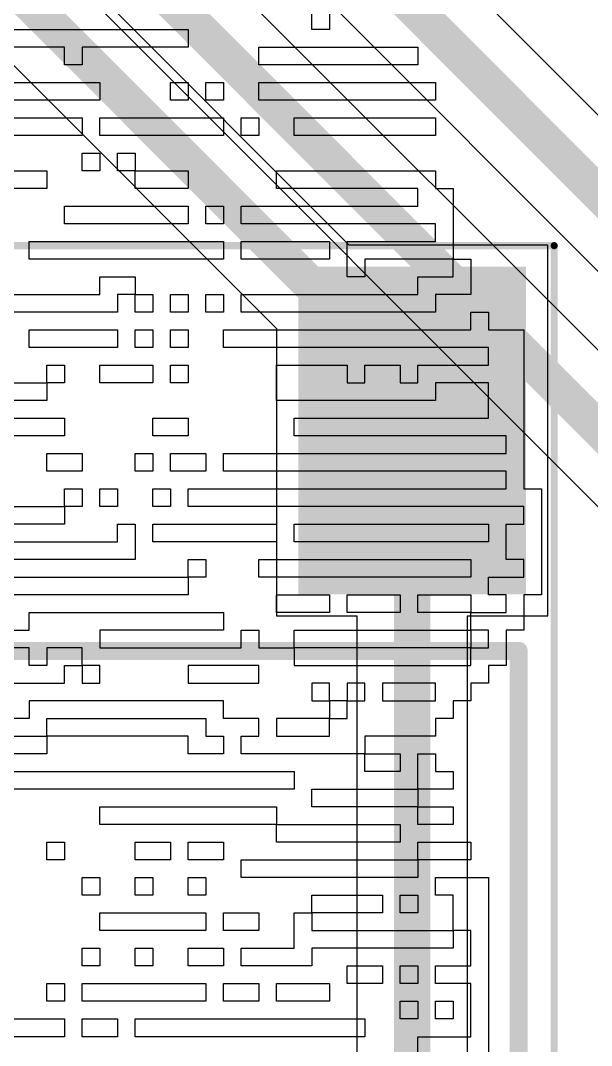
# Model space of a CAD drawing. Header units: inches. Extents: x 0.02 to 6.01, y 0.01 to 5.6.
# Drawn here: x 4.1551 to 4.3133, y 2.9088 to 3.1927 of the extents above; entities that cross this region are included whole.
import ezdxf

# ---------------------------------------------------------------- set-up
doc = ezdxf.new("R2010")
doc.units = ezdxf.units.IN
doc.header["$MEASUREMENT"] = 0
for name, color, linetype in [('Bottom Layer', 5, 'Continuous'), ('Bottom Overlay', 54, 'Continuous'), ('Mechanical 13', 56, 'Continuous'), ('Mechanical 15', 56, 'Continuous'), ('Top Layer', 1, 'Continuous'), ('Top Overlay', 2, 'Continuous'), ('Top Paste', 8, 'Continuous'), ('Top Solder', 216, 'Continuous')]:
    doc.layers.add(name, color=color, linetype=linetype)

# ---------------------------------------------------------------- blocks, each defined once
blk = doc.blocks.new('SW_TL3301AF160QG_23')
at = {"layer": 'Top Layer'}
blk.add_hatch(color=1, dxfattribs=at).paths.add_polyline_path([(0.1378, -0.06102), (0.22047, -0.06102), (0.22047, -0.11614), (0.1378, -0.11614)])
at = {"layer": 'Top Paste'}
blk.add_hatch(color=8, dxfattribs=at).paths.add_polyline_path([(0.1378, -0.06102), (0.22047, -0.06102), (0.22047, -0.11614), (0.1378, -0.11614)])
at = {"layer": 'Top Solder'}
blk.add_hatch(color=216, dxfattribs=at).paths.add_polyline_path([(0.1338, -0.05702), (0.22447, -0.05702), (0.22447, -0.12014), (0.1338, -0.12014)])
at = {"layer": 'Mechanical 13'}
for points in [[(0.11811, 0.11811, 0.005, 0.005, 0), (0.11811, -0.11811, 0.005, 0.005, 0)], [(-0.11811, -0.11811, 0.005, 0.005, 0), (0.11811, -0.11811, 0.005, 0.005, 0)]]:
    blk.add_lwpolyline(points, format="xyseb", dxfattribs=at)
blk.add_lwpolyline([(0.11686, -0.11811, 0.0025, 0.0025, 1), (0.11936, -0.11811, 0.0025, 0.0025, 1)], format="xyseb", close=True, dxfattribs=at)
blk.add_lwpolyline([(0.11686, -0.11811, 0.0025, 0.0025, 1), (0.11936, -0.11811, 0.0025, 0.0025, 1)], format="xyseb", close=True, dxfattribs=at)
at = {"layer": 'Mechanical 15'}
for points in [[(0.23031, 0.12795, 0.00197, 0.00197, 0), (0.23031, -0.12795, 0.00197, 0.00197, 0)], [(-0.23031, -0.12795, 0.00197, 0.00197, 0), (0.23031, -0.12795, 0.00197, 0.00197, 0)]]:
    blk.add_lwpolyline(points, format="xyseb", dxfattribs=at)
blk.add_lwpolyline([(0.22982, -0.12795, 0.000984, 0.000984, 1), (0.23081, -0.12795, 0.000984, 0.000984, 1)], format="xyseb", close=True, dxfattribs=at)
blk.add_lwpolyline([(0.22982, -0.12795, 0.000984, 0.000984, 1), (0.23081, -0.12795, 0.000984, 0.000984, 1)], format="xyseb", close=True, dxfattribs=at)
at = {"layer": 'Top Overlay'}
for points in [[(0.11811, 0.11811, 0.005, 0.005, 0), (0.11811, -0.11811, 0.005, 0.005, 0)], [(-0.11811, -0.11811, 0.005, 0.005, 0), (0.11811, -0.11811, 0.005, 0.005, 0)]]:
    blk.add_lwpolyline(points, format="xyseb", dxfattribs=at)
blk.add_lwpolyline([(0.11686, -0.11811, 0.0025, 0.0025, 1), (0.11936, -0.11811, 0.0025, 0.0025, 1)], format="xyseb", close=True, dxfattribs=at)
blk.add_lwpolyline([(0.11686, -0.11811, 0.0025, 0.0025, 1), (0.11936, -0.11811, 0.0025, 0.0025, 1)], format="xyseb", close=True, dxfattribs=at)

msp = doc.modelspace()

# ---------------------------------------------------------------- linework, layer by layer
at = {"layer": 'Bottom Layer'}
for p, q in [((4.91081, 2.50562), (3.77217, 3.64427)), ((5.01081, 2.47081), (3.87217, 3.60946)), ((3.84606, 3.59231), (4.98471, 2.45367)), ((4.00099, 3.37218), (4.88471, 2.48847))]:
    msp.add_line(p, q, dxfattribs=at)
for points in [[(4.54993, 5.5954, 0.01, 0.01, -0.760418), (3.00371, 0.01993, 0.01, 0.01, 0)], [(3.75687, 3.63793, 0.01, 0.01, 0), (4.9, 2.49481, 0.01, 0.01, 0)], [(3.85687, 3.60313, 0.01, 0.01, 0), (5, 2.46, 0.01, 0.01, 0)]]:
    msp.add_lwpolyline(points, format="xyseb", dxfattribs=at)
at = {"layer": 'Bottom Overlay'}
for p, q in [((4.24069, 3.2), (4.24069, 3.19021)), ((4.2358, 3.19021), (4.2358, 3.19511)), ((4.09879, 3.19021), (4.1624, 3.19021)), ((4.1624, 3.19021), (4.16729, 3.19021)), ((4.16729, 3.19021), (4.20155, 3.19021)), ((4.20155, 3.19021), (4.20155, 3.18532)), ((4.24069, 3.19021), (4.2358, 3.19021)), ((4.16729, 3.18532), (4.09879, 3.18532)), ((4.16729, 3.18043), (4.16729, 3.18532)), ((4.20155, 3.18532), (4.17219, 3.18532)), ((4.17219, 3.18532), (4.17219, 3.18043)), ((4.22112, 3.18043), (4.22112, 3.18532)), ((4.22112, 3.18532), (4.26516, 3.18532)), ((4.26516, 3.18532), (4.26516, 3.18043)), ((4.17219, 3.18043), (4.16729, 3.18043)), ((4.24559, 3.18043), (4.22112, 3.18043)), ((4.25048, 3.18043), (4.24559, 3.18043)), ((4.26516, 3.18043), (4.25048, 3.18043)), ((4.11347, 3.17553), (4.17708, 3.17553)), ((4.17708, 3.17553), (4.17708, 3.17064)), ((4.19665, 3.17064), (4.19665, 3.17553)), ((4.19665, 3.17553), (4.20155, 3.17553)), ((4.20155, 3.17553), (4.20155, 3.17064)), ((4.20644, 3.17064), (4.20644, 3.17553)), ((4.20644, 3.17553), (4.21133, 3.17553)), ((4.21133, 3.17553), (4.21133, 3.17064)), ((4.22112, 3.17064), (4.22112, 3.17553)), ((4.22112, 3.17553), (4.22601, 3.17553)), ((4.22601, 3.17553), (4.23091, 3.17553)), ((4.23091, 3.17553), (4.27005, 3.17553)), ((4.27005, 3.17553), (4.27005, 3.17064)), ((4.17708, 3.17064), (4.15261, 3.17064)), ((4.20155, 3.17064), (4.19665, 3.17064)), ((4.21133, 3.17064), (4.20644, 3.17064)), ((4.27005, 3.17064), (4.22112, 3.17064)), ((4.08411, 3.16575), (4.17219, 3.16575)), ((4.17219, 3.16575), (4.17219, 3.16085)), ((4.17708, 3.16085), (4.17708, 3.16575)), ((4.17708, 3.16575), (4.21133, 3.16575)), ((4.21133, 3.16575), (4.21133, 3.16085)), ((4.21623, 3.16085), (4.21623, 3.16575)), ((4.21623, 3.16575), (4.22112, 3.16575)), ((4.22112, 3.16575), (4.22112, 3.16085)), ((4.23091, 3.16085), (4.23091, 3.16575)), ((4.23091, 3.16575), (4.27005, 3.16575)), ((4.27005, 3.16575), (4.27005, 3.16085)), ((4.17219, 3.16085), (4.11836, 3.16085)), ((4.20644, 3.16085), (4.17708, 3.16085)), ((4.21133, 3.16085), (4.20644, 3.16085)), ((4.22112, 3.16085), (4.21623, 3.16085)), ((4.24069, 3.16085), (4.23091, 3.16085)), ((4.24559, 3.16085), (4.24069, 3.16085)), ((4.27005, 3.16085), (4.24559, 3.16085)), ((4.17219, 3.15596), (4.17708, 3.15596)), ((4.17219, 3.15107), (4.17219, 3.15596)), ((4.17708, 3.15596), (4.17708, 3.15107)), ((4.18197, 3.15107), (4.18197, 3.15596)), ((4.18197, 3.15596), (4.18687, 3.15596)), ((4.18687, 3.15596), (4.18687, 3.15107)), ((4.14772, 3.15107), (4.1624, 3.15107)), ((4.1624, 3.15107), (4.1624, 3.14617)), ((4.17708, 3.15107), (4.17219, 3.15107)), ((4.18687, 3.15107), (4.18197, 3.15107)), ((4.18687, 3.15107), (4.19176, 3.15107)), ((4.18687, 3.14617), (4.18687, 3.15107)), ((4.19176, 3.15107), (4.20155, 3.15107)), ((4.20155, 3.15107), (4.20155, 3.14617)), ((4.22601, 3.14617), (4.22601, 3.15107)), ((4.22601, 3.15107), (4.24069, 3.15107)), ((4.24069, 3.15107), (4.24559, 3.15107)), ((4.24559, 3.15107), (4.27005, 3.15107)), ((4.27005, 3.15107), (4.27005, 3.14617)), ((4.1624, 3.14617), (4.12815, 3.14617)), ((4.20155, 3.14617), (4.18687, 3.14617)), ((4.26516, 3.14617), (4.22601, 3.14617)), ((4.26516, 3.14128), (4.26516, 3.14617)), ((4.27005, 3.14617), (4.27495, 3.14617)), ((4.27495, 3.14617), (4.27495, 3.1266)), ((4.16729, 3.13639), (4.16729, 3.14128)), ((4.16729, 3.14128), (4.19665, 3.14128)), ((4.19665, 3.14128), (4.20155, 3.14128)), ((4.20155, 3.14128), (4.20155, 3.13639)), ((4.20644, 3.13639), (4.20644, 3.14128)), ((4.20644, 3.14128), (4.21133, 3.14128)), ((4.21133, 3.14128), (4.21133, 3.13639)), ((4.21623, 3.13639), (4.21623, 3.14128)), ((4.21623, 3.14128), (4.26516, 3.14128)), ((4.20155, 3.13639), (4.16729, 3.13639)), ((4.21133, 3.13639), (4.20644, 3.13639)), ((4.27005, 3.13639), (4.21623, 3.13639)), ((4.27005, 3.13149), (4.27005, 3.13639)), ((4.15751, 3.1266), (4.15751, 3.13149)), ((4.15751, 3.13149), (4.20644, 3.13149)), ((4.20644, 3.13149), (4.21133, 3.13149)), ((4.21133, 3.13149), (4.21133, 3.1266)), ((4.21623, 3.13149), (4.22112, 3.13149)), ((4.21623, 3.1266), (4.21623, 3.13149)), ((4.22112, 3.13149), (4.24069, 3.13149)), ((4.24069, 3.13149), (4.24069, 3.1266)), ((4.24559, 3.12171), (4.24559, 3.13149)), ((4.24559, 3.13149), (4.27005, 3.13149)), ((4.21133, 3.1266), (4.15751, 3.1266)), ((4.24069, 3.1266), (4.21623, 3.1266)), ((4.27495, 3.1266), (4.25048, 3.1266)), ((4.25048, 3.1266), (4.25048, 3.12171)), ((4.27495, 3.1266), (4.27984, 3.1266)), ((4.27495, 3.12171), (4.27495, 3.1266)), ((4.27984, 3.1266), (4.27984, 3.11681)), ((4.17708, 3.11681), (4.17708, 3.12171)), ((4.17708, 3.12171), (4.18687, 3.12171)), ((4.18687, 3.12171), (4.18687, 3.11681)), ((4.25048, 3.12171), (4.24559, 3.12171)), ((4.26516, 3.11681), (4.26516, 3.12171)), ((4.26516, 3.12171), (4.27495, 3.12171)), ((4.14283, 3.11681), (4.17708, 3.11681)), ((4.18687, 3.11681), (4.18197, 3.11681)), ((4.18197, 3.11681), (4.18197, 3.11192)), ((4.18687, 3.11681), (4.19176, 3.11681)), ((4.18687, 3.11192), (4.18687, 3.11681)), ((4.19176, 3.11681), (4.19176, 3.11192)), ((4.19665, 3.11192), (4.19665, 3.11681)), ((4.19665, 3.11681), (4.20155, 3.11681)), ((4.20155, 3.11681), (4.20155, 3.11192)), ((4.20644, 3.11192), (4.20644, 3.11681)), ((4.20644, 3.11681), (4.21133, 3.11681)), ((4.21133, 3.11681), (4.21133, 3.11192)), ((4.21623, 3.11192), (4.21623, 3.11681)), ((4.21623, 3.11681), (4.26516, 3.11681)), ((4.27984, 3.11681), (4.27005, 3.11681)), ((4.27005, 3.11681), (4.27005, 3.11192)), ((4.18197, 3.11192), (4.14283, 3.11192)), ((4.19176, 3.11192), (4.18687, 3.11192)), ((4.20155, 3.11192), (4.19665, 3.11192)), ((4.21133, 3.11192), (4.20644, 3.11192)), ((4.27005, 3.11192), (4.21623, 3.11192)), ((4.27984, 3.10703), (4.27984, 3.11192)), ((4.27984, 3.11192), (4.28473, 3.11192)), ((4.28473, 3.11192), (4.28473, 3.10703)), ((4.15751, 3.10213), (4.15751, 3.10703)), ((4.15751, 3.10703), (4.18197, 3.10703)), ((4.18197, 3.10703), (4.18197, 3.10213)), ((4.18687, 3.10213), (4.18687, 3.10703)), ((4.18687, 3.10703), (4.19176, 3.10703)), ((4.19176, 3.10703), (4.19176, 3.10213)), ((4.19665, 3.10213), (4.19665, 3.10703)), ((4.19665, 3.10703), (4.20155, 3.10703)), ((4.20155, 3.10703), (4.20155, 3.10213)), ((4.21133, 3.10213), (4.21133, 3.10703)), ((4.21133, 3.10703), (4.27984, 3.10703)), ((4.28473, 3.10703), (4.29452, 3.10703)), ((4.29452, 3.10703), (4.29452, 3.06299)), ((4.18197, 3.10213), (4.15751, 3.10213)), ((4.19176, 3.10213), (4.18687, 3.10213)), ((4.20155, 3.10213), (4.19665, 3.10213)), ((4.28473, 3.10213), (4.21133, 3.10213)), ((4.28473, 3.09724), (4.28473, 3.10213)), ((4.1624, 3.09235), (4.1624, 3.09724)), ((4.1624, 3.09724), (4.16729, 3.09724)), ((4.16729, 3.09724), (4.16729, 3.09235)), ((4.17708, 3.09724), (4.18197, 3.09724)), ((4.17708, 3.09235), (4.17708, 3.09724)), ((4.18197, 3.09724), (4.19176, 3.09724)), ((4.19176, 3.09724), (4.19176, 3.09235)), ((4.19665, 3.09724), (4.20155, 3.09724)), ((4.19665, 3.09235), (4.19665, 3.09724)), ((4.20155, 3.09724), (4.20155, 3.09235)), ((4.22601, 3.08745), (4.22601, 3.09724)), ((4.22601, 3.09724), (4.24559, 3.09724)), ((4.24559, 3.09724), (4.24559, 3.09235)), ((4.25048, 3.09235), (4.25048, 3.09724)), ((4.25048, 3.09724), (4.26027, 3.09724)), ((4.26027, 3.09724), (4.26027, 3.09235)), ((4.26516, 3.09235), (4.26516, 3.09724)), ((4.26516, 3.09724), (4.28473, 3.09724)), ((4.13793, 3.09235), (4.1624, 3.09235)), ((4.16729, 3.09235), (4.1624, 3.09235)), ((4.1624, 3.09235), (4.1624, 3.08745)), ((4.19176, 3.09235), (4.17708, 3.09235)), ((4.20155, 3.09235), (4.19665, 3.09235)), ((4.24559, 3.09235), (4.25048, 3.09235)), ((4.26027, 3.09235), (4.26516, 3.09235)), ((4.28473, 3.09235), (4.27005, 3.09235)), ((4.27005, 3.09235), (4.27005, 3.08745)), ((4.28473, 3.08256), (4.28473, 3.09235)), ((4.1624, 3.08745), (4.13304, 3.08745)), ((4.27005, 3.08745), (4.22601, 3.08745)), ((4.14772, 3.08256), (4.16729, 3.08256)), ((4.16729, 3.08256), (4.16729, 3.07767)), ((4.19176, 3.07767), (4.19176, 3.08256)), ((4.19176, 3.08256), (4.20155, 3.08256)), ((4.20155, 3.08256), (4.20155, 3.07767)), ((4.23091, 3.07767), (4.23091, 3.08256)), ((4.23091, 3.08256), (4.28473, 3.08256)), ((4.16729, 3.07767), (4.10857, 3.07767)), ((4.20155, 3.07767), (4.19176, 3.07767)), ((4.28963, 3.07767), (4.23091, 3.07767)), ((4.28963, 3.07277), (4.28963, 3.07767)), ((4.1624, 3.06788), (4.1624, 3.07277)), ((4.1624, 3.07277), (4.17219, 3.07277)), ((4.17219, 3.07277), (4.17219, 3.06788)), ((4.18687, 3.06788), (4.18687, 3.07277)), ((4.18687, 3.07277), (4.19176, 3.07277)), ((4.19176, 3.07277), (4.19176, 3.06788)), ((4.19665, 3.06788), (4.19665, 3.07277)), ((4.19665, 3.07277), (4.20644, 3.07277)), ((4.20644, 3.07277), (4.20644, 3.06788)), ((4.21133, 3.06788), (4.21133, 3.07277)), ((4.21133, 3.07277), (4.28963, 3.07277)), ((4.17219, 3.06788), (4.1624, 3.06788)), ((4.19176, 3.06788), (4.18687, 3.06788)), ((4.20155, 3.06788), (4.19665, 3.06788)), ((4.20644, 3.06788), (4.20155, 3.06788)), ((4.28963, 3.06788), (4.21133, 3.06788)), ((4.28963, 3.06299), (4.28963, 3.06788)), ((4.16729, 3.06299), (4.17219, 3.06299)), ((4.16729, 3.05809), (4.16729, 3.06299)), ((4.17219, 3.06299), (4.17219, 3.05809)), ((4.17708, 3.05809), (4.17708, 3.06299)), ((4.17708, 3.06299), (4.18197, 3.06299)), ((4.18197, 3.06299), (4.18197, 3.05809)), ((4.19176, 3.05809), (4.19176, 3.06299)), ((4.19176, 3.06299), (4.19665, 3.06299)), ((4.19665, 3.06299), (4.19665, 3.05809)), ((4.20155, 3.05809), (4.20155, 3.06299)), ((4.20155, 3.06299), (4.28963, 3.06299)), ((4.29452, 3.06299), (4.29941, 3.06299)), ((4.29941, 3.06299), (4.29941, 3.03363)), ((4.12325, 3.05809), (4.16729, 3.05809)), ((4.17219, 3.05809), (4.16729, 3.05809)), ((4.16729, 3.05809), (4.16729, 3.0532)), ((4.18197, 3.05809), (4.17708, 3.05809)), ((4.19665, 3.05809), (4.19176, 3.05809)), ((4.29452, 3.05809), (4.20155, 3.05809)), ((4.29452, 3.0532), (4.29452, 3.05809)), ((4.16729, 3.0532), (4.11347, 3.0532)), ((4.18197, 3.04831), (4.18197, 3.0532)), ((4.18197, 3.0532), (4.18687, 3.0532)), ((4.18687, 3.0532), (4.18687, 3.04341)), ((4.19176, 3.04831), (4.19176, 3.0532)), ((4.19176, 3.0532), (4.22601, 3.0532)), ((4.22601, 3.0532), (4.22601, 3.04831)), ((4.23091, 3.04831), (4.23091, 3.0532)), ((4.23091, 3.0532), (4.28473, 3.0532)), ((4.28473, 3.0532), (4.28473, 3.04831)), ((4.28963, 3.04341), (4.28963, 3.0532)), ((4.28963, 3.0532), (4.29452, 3.0532)), ((4.14283, 3.04831), (4.18197, 3.04831)), ((4.22112, 3.04831), (4.19176, 3.04831)), ((4.22601, 3.04831), (4.22112, 3.04831)), ((4.27005, 3.04831), (4.23091, 3.04831)), ((4.27495, 3.04831), (4.27005, 3.04831)), ((4.28473, 3.04831), (4.27495, 3.04831)), ((4.18687, 3.04341), (4.07921, 3.04341)), ((4.20155, 3.03852), (4.20155, 3.04341)), ((4.20155, 3.04341), (4.20644, 3.04341)), ((4.20644, 3.04341), (4.20644, 3.03852)), ((4.22112, 3.03852), (4.22112, 3.04341)), ((4.22112, 3.04341), (4.25048, 3.04341)), ((4.25048, 3.04341), (4.25537, 3.04341)), ((4.25537, 3.04341), (4.27984, 3.04341)), ((4.27984, 3.04341), (4.27984, 3.03852)), ((4.29452, 3.04341), (4.28963, 3.04341)), ((4.29452, 3.03852), (4.29452, 3.04341)), ((4.09389, 3.03852), (4.20155, 3.03852)), ((4.20644, 3.03852), (4.20155, 3.03852)), ((4.20155, 3.03852), (4.20155, 3.03363)), ((4.27984, 3.03852), (4.22112, 3.03852)), ((4.28473, 3.03363), (4.28473, 3.03852)), ((4.28473, 3.03852), (4.29452, 3.03852)), ((4.20155, 3.03363), (4.06453, 3.03363)), ((4.22601, 3.02873), (4.22601, 3.03363)), ((4.22601, 3.03363), (4.23091, 3.03363)), ((4.23091, 3.03363), (4.2358, 3.03363)), ((4.2358, 3.03363), (4.24069, 3.03363)), ((4.24069, 3.03363), (4.24069, 3.02873)), ((4.24559, 3.02873), (4.24559, 3.03363)), ((4.24559, 3.03363), (4.26027, 3.03363)), ((4.26027, 3.03363), (4.26027, 3.02873)), ((4.26516, 3.02873), (4.26516, 3.03363)), ((4.26516, 3.03363), (4.27984, 3.03363)), ((4.27984, 3.03363), (4.27984, 3.02873)), ((4.28963, 3.03363), (4.28473, 3.03363)), ((4.28963, 3.02873), (4.28963, 3.03363)), ((4.29941, 3.03363), (4.29452, 3.03363)), ((4.29452, 3.03363), (4.29452, 3.02384)), ((4.15751, 3.02384), (4.15751, 3.02873)), ((4.15751, 3.02873), (4.21133, 3.02873)), ((4.21133, 3.02873), (4.21133, 3.02384)), ((4.24069, 3.02873), (4.22601, 3.02873)), ((4.25048, 3.02873), (4.24559, 3.02873)), ((4.25537, 3.02873), (4.25048, 3.02873)), ((4.26027, 3.02873), (4.25537, 3.02873)), ((4.27984, 3.02873), (4.26516, 3.02873)), ((4.27984, 3.02384), (4.27984, 3.02873)), ((4.27984, 3.02873), (4.28963, 3.02873)), ((4.15261, 3.02384), (4.15751, 3.02384)), ((4.21133, 3.02384), (4.17708, 3.02384)), ((4.17708, 3.02384), (4.17708, 3.01895)), ((4.21623, 3.01895), (4.21623, 3.02384)), ((4.21623, 3.02384), (4.22112, 3.02384)), ((4.22112, 3.02384), (4.22112, 3.01895)), ((4.23091, 3.01895), (4.23091, 3.02384)), ((4.23091, 3.02384), (4.2358, 3.02384)), ((4.2358, 3.02384), (4.24069, 3.02384)), ((4.24069, 3.02384), (4.27984, 3.02384)), ((4.27984, 3.02384), (4.27984, 3.01895)), ((4.28473, 3.02384), (4.27984, 3.02384)), ((4.28473, 3.01895), (4.28473, 3.02384)), ((4.29452, 3.02384), (4.28963, 3.02384)), ((4.28963, 3.02384), (4.28963, 3.01405)), ((4.15751, 3.01895), (4.15261, 3.01895)), ((4.15751, 3.01405), (4.15751, 3.01895)), ((4.17219, 3.01895), (4.1624, 3.01895)), ((4.1624, 3.01895), (4.1624, 3.01405)), ((4.17219, 3.01405), (4.17219, 3.01895)), ((4.17708, 3.01895), (4.21623, 3.01895)), ((4.22112, 3.01895), (4.23091, 3.01895)), ((4.27984, 3.01895), (4.23091, 3.01895)), ((4.23091, 3.01895), (4.23091, 3.01405)), ((4.27984, 3.01405), (4.27984, 3.01895)), ((4.27984, 3.01895), (4.28473, 3.01895)), ((4.1624, 3.01405), (4.15751, 3.01405)), ((4.16729, 3.00916), (4.16729, 3.01405)), ((4.16729, 3.01405), (4.17219, 3.01405)), ((4.17219, 3.01405), (4.17219, 3.00916)), ((4.17708, 3.01405), (4.17219, 3.01405)), ((4.17708, 3.00916), (4.17708, 3.01405)), ((4.22112, 3.01405), (4.20155, 3.01405)), ((4.20155, 3.01405), (4.20155, 3.00916)), ((4.22112, 3.00916), (4.22112, 3.01405)), ((4.23091, 3.01405), (4.27984, 3.01405)), ((4.28963, 3.01405), (4.28473, 3.01405)), ((4.28473, 3.01405), (4.28473, 3.00916)), ((4.15261, 3.00916), (4.16729, 3.00916)), ((4.17219, 3.00916), (4.17708, 3.00916)), ((4.20155, 3.00916), (4.22112, 3.00916)), ((4.24069, 3.00916), (4.2358, 3.00916)), ((4.2358, 3.00916), (4.2358, 3.00427)), ((4.24069, 3.00427), (4.24069, 3.00916)), ((4.25048, 3.00916), (4.24559, 3.00916)), ((4.24559, 3.00916), (4.24559, 3.00427)), ((4.25048, 3.00427), (4.25048, 3.00916)), ((4.27005, 3.00916), (4.25537, 3.00916)), ((4.25537, 3.00916), (4.25537, 3.00427)), ((4.27005, 3.00427), (4.27005, 3.00916)), ((4.28473, 3.00916), (4.27984, 3.00916)), ((4.27984, 3.00916), (4.27984, 3.00427)), ((4.21133, 3.00427), (4.15751, 3.00427)), ((4.15751, 3.00427), (4.15751, 2.99937)), ((4.21133, 2.99937), (4.21133, 3.00427)), ((4.2358, 3.00427), (4.24069, 3.00427)), ((4.24069, 3.00427), (4.24069, 2.99937)), ((4.24559, 3.00427), (4.24069, 3.00427)), ((4.24559, 3.00427), (4.25048, 3.00427)), ((4.24559, 2.99937), (4.24559, 3.00427)), ((4.25537, 3.00427), (4.27005, 3.00427)), ((4.27984, 3.00427), (4.27495, 3.00427)), ((4.27495, 3.00427), (4.27495, 2.99937)), ((4.15751, 2.99937), (4.14772, 2.99937)), ((4.1624, 2.99448), (4.1624, 2.99937)), ((4.1624, 2.99937), (4.18197, 2.99937)), ((4.18197, 2.99937), (4.18687, 2.99937)), ((4.18687, 2.99937), (4.20644, 2.99937)), ((4.20644, 2.99937), (4.20644, 2.99448)), ((4.22112, 2.99937), (4.21133, 2.99937)), ((4.22112, 2.99448), (4.22112, 2.99937)), ((4.24069, 2.99937), (4.22601, 2.99937)), ((4.22601, 2.99937), (4.22601, 2.99448)), ((4.24069, 2.99937), (4.24559, 2.99937)), ((4.24069, 2.99448), (4.24069, 2.99937)), ((4.27495, 2.99937), (4.27005, 2.99937)), ((4.27005, 2.99937), (4.27005, 2.99448)), ((4.14772, 2.99448), (4.1624, 2.99448)), ((4.20155, 2.99448), (4.1624, 2.99448)), ((4.1624, 2.99448), (4.1624, 2.98959)), ((4.20155, 2.98959), (4.20155, 2.99448)), ((4.20644, 2.99448), (4.21133, 2.99448)), ((4.21133, 2.99448), (4.21133, 2.98959)), ((4.21623, 2.98959), (4.21623, 2.99448)), ((4.21623, 2.99448), (4.22112, 2.99448)), ((4.22601, 2.99448), (4.24069, 2.99448)), ((4.27005, 2.99448), (4.25048, 2.99448)), ((4.25048, 2.99448), (4.25048, 2.98959)), ((4.1624, 2.98959), (4.13793, 2.98959)), ((4.21133, 2.98959), (4.20155, 2.98959)), ((4.25048, 2.98959), (4.21623, 2.98959)), ((4.25048, 2.98469), (4.25048, 2.98959)), ((4.25048, 2.98959), (4.25537, 2.98959)), ((4.25537, 2.98959), (4.26027, 2.98959)), ((4.26027, 2.98959), (4.26027, 2.98469)), ((4.26516, 2.9798), (4.26516, 2.98959)), ((4.26516, 2.98959), (4.27005, 2.98959)), ((4.27005, 2.98959), (4.27005, 2.98469)), ((4.15261, 2.98469), (4.15751, 2.98469)), ((4.15751, 2.98469), (4.23091, 2.98469)), ((4.23091, 2.98469), (4.23091, 2.9798)), ((4.26027, 2.98469), (4.25048, 2.98469)), ((4.27005, 2.98469), (4.27495, 2.98469)), ((4.27495, 2.98469), (4.27495, 2.9798)), ((4.23091, 2.9798), (4.14283, 2.9798)), ((4.2358, 2.97491), (4.2358, 2.9798)), ((4.2358, 2.9798), (4.26516, 2.9798)), ((4.27495, 2.9798), (4.26516, 2.9798)), ((4.26516, 2.9798), (4.26516, 2.97491)), ((4.17708, 2.97001), (4.17708, 2.97491)), ((4.17708, 2.97491), (4.22601, 2.97491)), ((4.22601, 2.97491), (4.22601, 2.97001)), ((4.25537, 2.97491), (4.2358, 2.97491)), ((4.26027, 2.97491), (4.25537, 2.97491)), ((4.26516, 2.97491), (4.26027, 2.97491)), ((4.26516, 2.97001), (4.26516, 2.97491)), ((4.26516, 2.97491), (4.27005, 2.97491)), ((4.27005, 2.97491), (4.27495, 2.97491)), ((4.27495, 2.97491), (4.27495, 2.97001)), ((4.22601, 2.97001), (4.17708, 2.97001)), ((4.22601, 2.96512), (4.22601, 2.97001)), ((4.22601, 2.97001), (4.25048, 2.97001)), ((4.25048, 2.97001), (4.25537, 2.97001)), ((4.25537, 2.97001), (4.26027, 2.97001)), ((4.26027, 2.97001), (4.26027, 2.96512)), ((4.27495, 2.97001), (4.26516, 2.97001)), ((4.1624, 2.96023), (4.1624, 2.96512)), ((4.1624, 2.96512), (4.16729, 2.96512)), ((4.16729, 2.96512), (4.16729, 2.96023)), ((4.18687, 2.96023), (4.18687, 2.96512)), ((4.18687, 2.96512), (4.19665, 2.96512)), ((4.19665, 2.96512), (4.19665, 2.96023)), ((4.20155, 2.96023), (4.20155, 2.96512)), ((4.20155, 2.96512), (4.21133, 2.96512)), ((4.21133, 2.96512), (4.21133, 2.96023)), ((4.26027, 2.96512), (4.22601, 2.96512)), ((4.26516, 2.96023), (4.26516, 2.96512)), ((4.26516, 2.96512), (4.27984, 2.96512)), ((4.27984, 2.96512), (4.27984, 2.96023)), ((4.16729, 2.96023), (4.1624, 2.96023)), ((4.19176, 2.96023), (4.18687, 2.96023)), ((4.19665, 2.96023), (4.19176, 2.96023)), ((4.21133, 2.96023), (4.20155, 2.96023)), ((4.21623, 2.95533), (4.21623, 2.96023)), ((4.21623, 2.96023), (4.23091, 2.96023)), ((4.23091, 2.96023), (4.2358, 2.96023)), ((4.2358, 2.96023), (4.26516, 2.96023)), ((4.27495, 2.96023), (4.26516, 2.96023)), ((4.26516, 2.96023), (4.26516, 2.95533)), ((4.27984, 2.96023), (4.27495, 2.96023)), ((4.17219, 2.95044), (4.17219, 2.95533)), ((4.17219, 2.95533), (4.17708, 2.95533)), ((4.17708, 2.95533), (4.17708, 2.95044)), ((4.18687, 2.95044), (4.18687, 2.95533)), ((4.18687, 2.95533), (4.19176, 2.95533)), ((4.19176, 2.95533), (4.19176, 2.95044)), ((4.20155, 2.95044), (4.20155, 2.95533)), ((4.20155, 2.95533), (4.20644, 2.95533)), ((4.20644, 2.95533), (4.20644, 2.95044)), ((4.26516, 2.95533), (4.21623, 2.95533)), ((4.27005, 2.95044), (4.27005, 2.95533)), ((4.27005, 2.95533), (4.28473, 2.95533)), ((4.28473, 2.95533), (4.28473, 2.89661)), ((4.17708, 2.95044), (4.17219, 2.95044)), ((4.19176, 2.95044), (4.18687, 2.95044)), ((4.20644, 2.95044), (4.20155, 2.95044)), ((4.2358, 2.94555), (4.2358, 2.95044)), ((4.2358, 2.95044), (4.25537, 2.95044)), ((4.25537, 2.95044), (4.25537, 2.94555)), ((4.26027, 2.94555), (4.26027, 2.95044)), ((4.26027, 2.95044), (4.26516, 2.95044)), ((4.26516, 2.95044), (4.26516, 2.94555)), ((4.27495, 2.95044), (4.27005, 2.95044)), ((4.27495, 2.94065), (4.27495, 2.95044)), ((4.17708, 2.94065), (4.17708, 2.94555)), ((4.17708, 2.94555), (4.18197, 2.94555)), ((4.18197, 2.94555), (4.18687, 2.94555)), ((4.18687, 2.94555), (4.20644, 2.94555)), ((4.20644, 2.94555), (4.20644, 2.94065)), ((4.21133, 2.94555), (4.21623, 2.94555)), ((4.21133, 2.94065), (4.21133, 2.94555)), ((4.21623, 2.94555), (4.22112, 2.94555)), ((4.22112, 2.94555), (4.22112, 2.94065)), ((4.23091, 2.93576), (4.23091, 2.94555)), ((4.23091, 2.94555), (4.2358, 2.94555)), ((4.2358, 2.94555), (4.2358, 2.94065)), ((4.25537, 2.94555), (4.2358, 2.94555)), ((4.26516, 2.94555), (4.26027, 2.94555)), ((4.20644, 2.94065), (4.17708, 2.94065)), ((4.22112, 2.94065), (4.21133, 2.94065)), ((4.2358, 2.94065), (4.27495, 2.94065)), ((4.27495, 2.94065), (4.27495, 2.93576)), ((4.27984, 2.94065), (4.27495, 2.94065)), ((4.27984, 2.93087), (4.27984, 2.94065)), ((4.17219, 2.93087), (4.17219, 2.93576)), ((4.17219, 2.93576), (4.17708, 2.93576)), ((4.17708, 2.93576), (4.17708, 2.93087)), ((4.18687, 2.93576), (4.19176, 2.93576)), ((4.18687, 2.93087), (4.18687, 2.93576)), ((4.19176, 2.93576), (4.19176, 2.93087)), ((4.20155, 2.93087), (4.20155, 2.93576)), ((4.20155, 2.93576), (4.21133, 2.93576)), ((4.21133, 2.93576), (4.21133, 2.93087)), ((4.21623, 2.93087), (4.21623, 2.93576)), ((4.21623, 2.93576), (4.22112, 2.93576)), ((4.22112, 2.93576), (4.22601, 2.93576)), ((4.22601, 2.93576), (4.23091, 2.93576)), ((4.27495, 2.93576), (4.2358, 2.93576)), ((4.2358, 2.93576), (4.2358, 2.93087)), ((4.17708, 2.93087), (4.17219, 2.93087)), ((4.19176, 2.93087), (4.18687, 2.93087)), ((4.21133, 2.93087), (4.20155, 2.93087)), ((4.2358, 2.93087), (4.21623, 2.93087)), ((4.24559, 2.92597), (4.24559, 2.93087)), ((4.24559, 2.93087), (4.25537, 2.93087)), ((4.25537, 2.93087), (4.25537, 2.92597)), ((4.26027, 2.92597), (4.26027, 2.93087)), ((4.26027, 2.93087), (4.26516, 2.93087)), ((4.26516, 2.93087), (4.26516, 2.92597)), ((4.27005, 2.92597), (4.27005, 2.93087)), ((4.27005, 2.93087), (4.27984, 2.93087)), ((4.1624, 2.92108), (4.1624, 2.92597)), ((4.1624, 2.92597), (4.16729, 2.92597)), ((4.16729, 2.92597), (4.16729, 2.92108)), ((4.17219, 2.92108), (4.17219, 2.92597)), ((4.17219, 2.92597), (4.19176, 2.92597)), ((4.19176, 2.92597), (4.19665, 2.92597)), ((4.19665, 2.92597), (4.20644, 2.92597)), ((4.20644, 2.92597), (4.20644, 2.92108)), ((4.21133, 2.92108), (4.21133, 2.92597)), ((4.21133, 2.92597), (4.22112, 2.92597)), ((4.22112, 2.92597), (4.22112, 2.92108)), ((4.22601, 2.92108), (4.22601, 2.92597)), ((4.22601, 2.92597), (4.24069, 2.92597)), ((4.24069, 2.92597), (4.24069, 2.92108)), ((4.25537, 2.92597), (4.24559, 2.92597)), ((4.26516, 2.92597), (4.26027, 2.92597)), ((4.27984, 2.92597), (4.27005, 2.92597)), ((4.27984, 2.91129), (4.27984, 2.92597)), ((4.16729, 2.92108), (4.1624, 2.92108)), ((4.20644, 2.92108), (4.17219, 2.92108)), ((4.22112, 2.92108), (4.21133, 2.92108)), ((4.23091, 2.92108), (4.22601, 2.92108)), ((4.2358, 2.92108), (4.23091, 2.92108)), ((4.24069, 2.92108), (4.2358, 2.92108)), ((4.26027, 2.91619), (4.26027, 2.92108)), ((4.26027, 2.92108), (4.26516, 2.92108)), ((4.26516, 2.92108), (4.26516, 2.91619)), ((4.27005, 2.92108), (4.27495, 2.92108)), ((4.27005, 2.91619), (4.27005, 2.92108)), ((4.27495, 2.92108), (4.27495, 2.91619)), ((4.09879, 2.91619), (4.16729, 2.91619)), ((4.16729, 2.91619), (4.16729, 2.91129)), ((4.17219, 2.91129), (4.17219, 2.91619)), ((4.17219, 2.91619), (4.17708, 2.91619)), ((4.17708, 2.91619), (4.18197, 2.91619)), ((4.18197, 2.91619), (4.18197, 2.91129)), ((4.18687, 2.91129), (4.18687, 2.91619)), ((4.18687, 2.91619), (4.25048, 2.91619)), ((4.25048, 2.91619), (4.25048, 2.91129)), ((4.26516, 2.91619), (4.26027, 2.91619)), ((4.27495, 2.91619), (4.27005, 2.91619)), ((4.16729, 2.91129), (4.10857, 2.91129)), ((4.18197, 2.91129), (4.17219, 2.91129)), ((4.19665, 2.91129), (4.18687, 2.91129)), ((4.20155, 2.91129), (4.19665, 2.91129)), ((4.25048, 2.91129), (4.20155, 2.91129)), ((4.26516, 2.9064), (4.26516, 2.91129)), ((4.26516, 2.91129), (4.27984, 2.91129))]:
    msp.add_line(p, q, dxfattribs=at)
at = {"layer": 'Top Layer'}
for p, q in [((4.24616, 3.13047), (4.14344, 3.23319)), ((4.12629, 3.20709), (4.22602, 3.10735)), ((4.30114, 3.13047), (4.24616, 3.13047)), ((4.30114, 3.0278), (4.30114, 3.13047)), ((4.22602, 3.10735), (4.22602, 3.0278)), ((4.22602, 3.0278), (4.24829, 3.0278)), ((4.24829, 3.0278), (4.24829, 2.7722)), ((4.27888, 2.7722), (4.27888, 3.0278)), ((4.27888, 3.0278), (4.30114, 3.0278))]:
    msp.add_line(p, q, dxfattribs=at)
for points in [[(4.54809, 5.5936, 0.01, 0.01, -0.760418), (3.00187, 0.01813, 0.01, 0.01, 0)], [(4.13262, 3.22238, 0.01, 0.01, 0), (4.23953, 3.11547, 0.01, 0.01, 0)], [(4.23953, 3.11547, 0.01, 0.01, 0), (4.24102, 3.11547, 0.01, 0.01, 0)], [(4.24102, 3.11547, 0.01, 0.01, 0), (4.26358, 3.09291, 0.01, 0.01, 0)], [(4.26358, 3.07913, 0.01, 0.01, 0), (4.26358, 3.09291, 0.01, 0.01, 0)], [(4.26358, 2.72087, 0.01, 0.01, 0), (4.26358, 3.07913, 0.01, 0.01, 0)]]:
    msp.add_lwpolyline(points, format="xyseb", dxfattribs=at)
for points in [[(4.23703, 3.11547, 0.005, 0.005, 1), (4.24203, 3.11547, 0.005, 0.005, 1)], [(4.23703, 3.11547, 0.005, 0.005, 1), (4.24203, 3.11547, 0.005, 0.005, 1)], [(4.23852, 3.11547, 0.005, 0.005, 1), (4.24352, 3.11547, 0.005, 0.005, 1)], [(4.23852, 3.11547, 0.005, 0.005, 1), (4.24352, 3.11547, 0.005, 0.005, 1)], [(4.26108, 3.09291, 0.005, 0.005, 1), (4.26608, 3.09291, 0.005, 0.005, 1)], [(4.26108, 3.09291, 0.005, 0.005, 1), (4.26608, 3.09291, 0.005, 0.005, 1)], [(4.26108, 3.07913, 0.005, 0.005, 1), (4.26608, 3.07913, 0.005, 0.005, 1)], [(4.26108, 3.07913, 0.005, 0.005, 1), (4.26608, 3.07913, 0.005, 0.005, 1)]]:
    msp.add_lwpolyline(points, format="xyseb", close=True, dxfattribs=at)

# ---------------------------------------------------------------- block references
at = {"rotation": 90}
msp.add_blockref('SW_TL3301AF160QG_23', (4.175, 2.9), dxfattribs=at)

doc.saveas('drawing.dxf')
